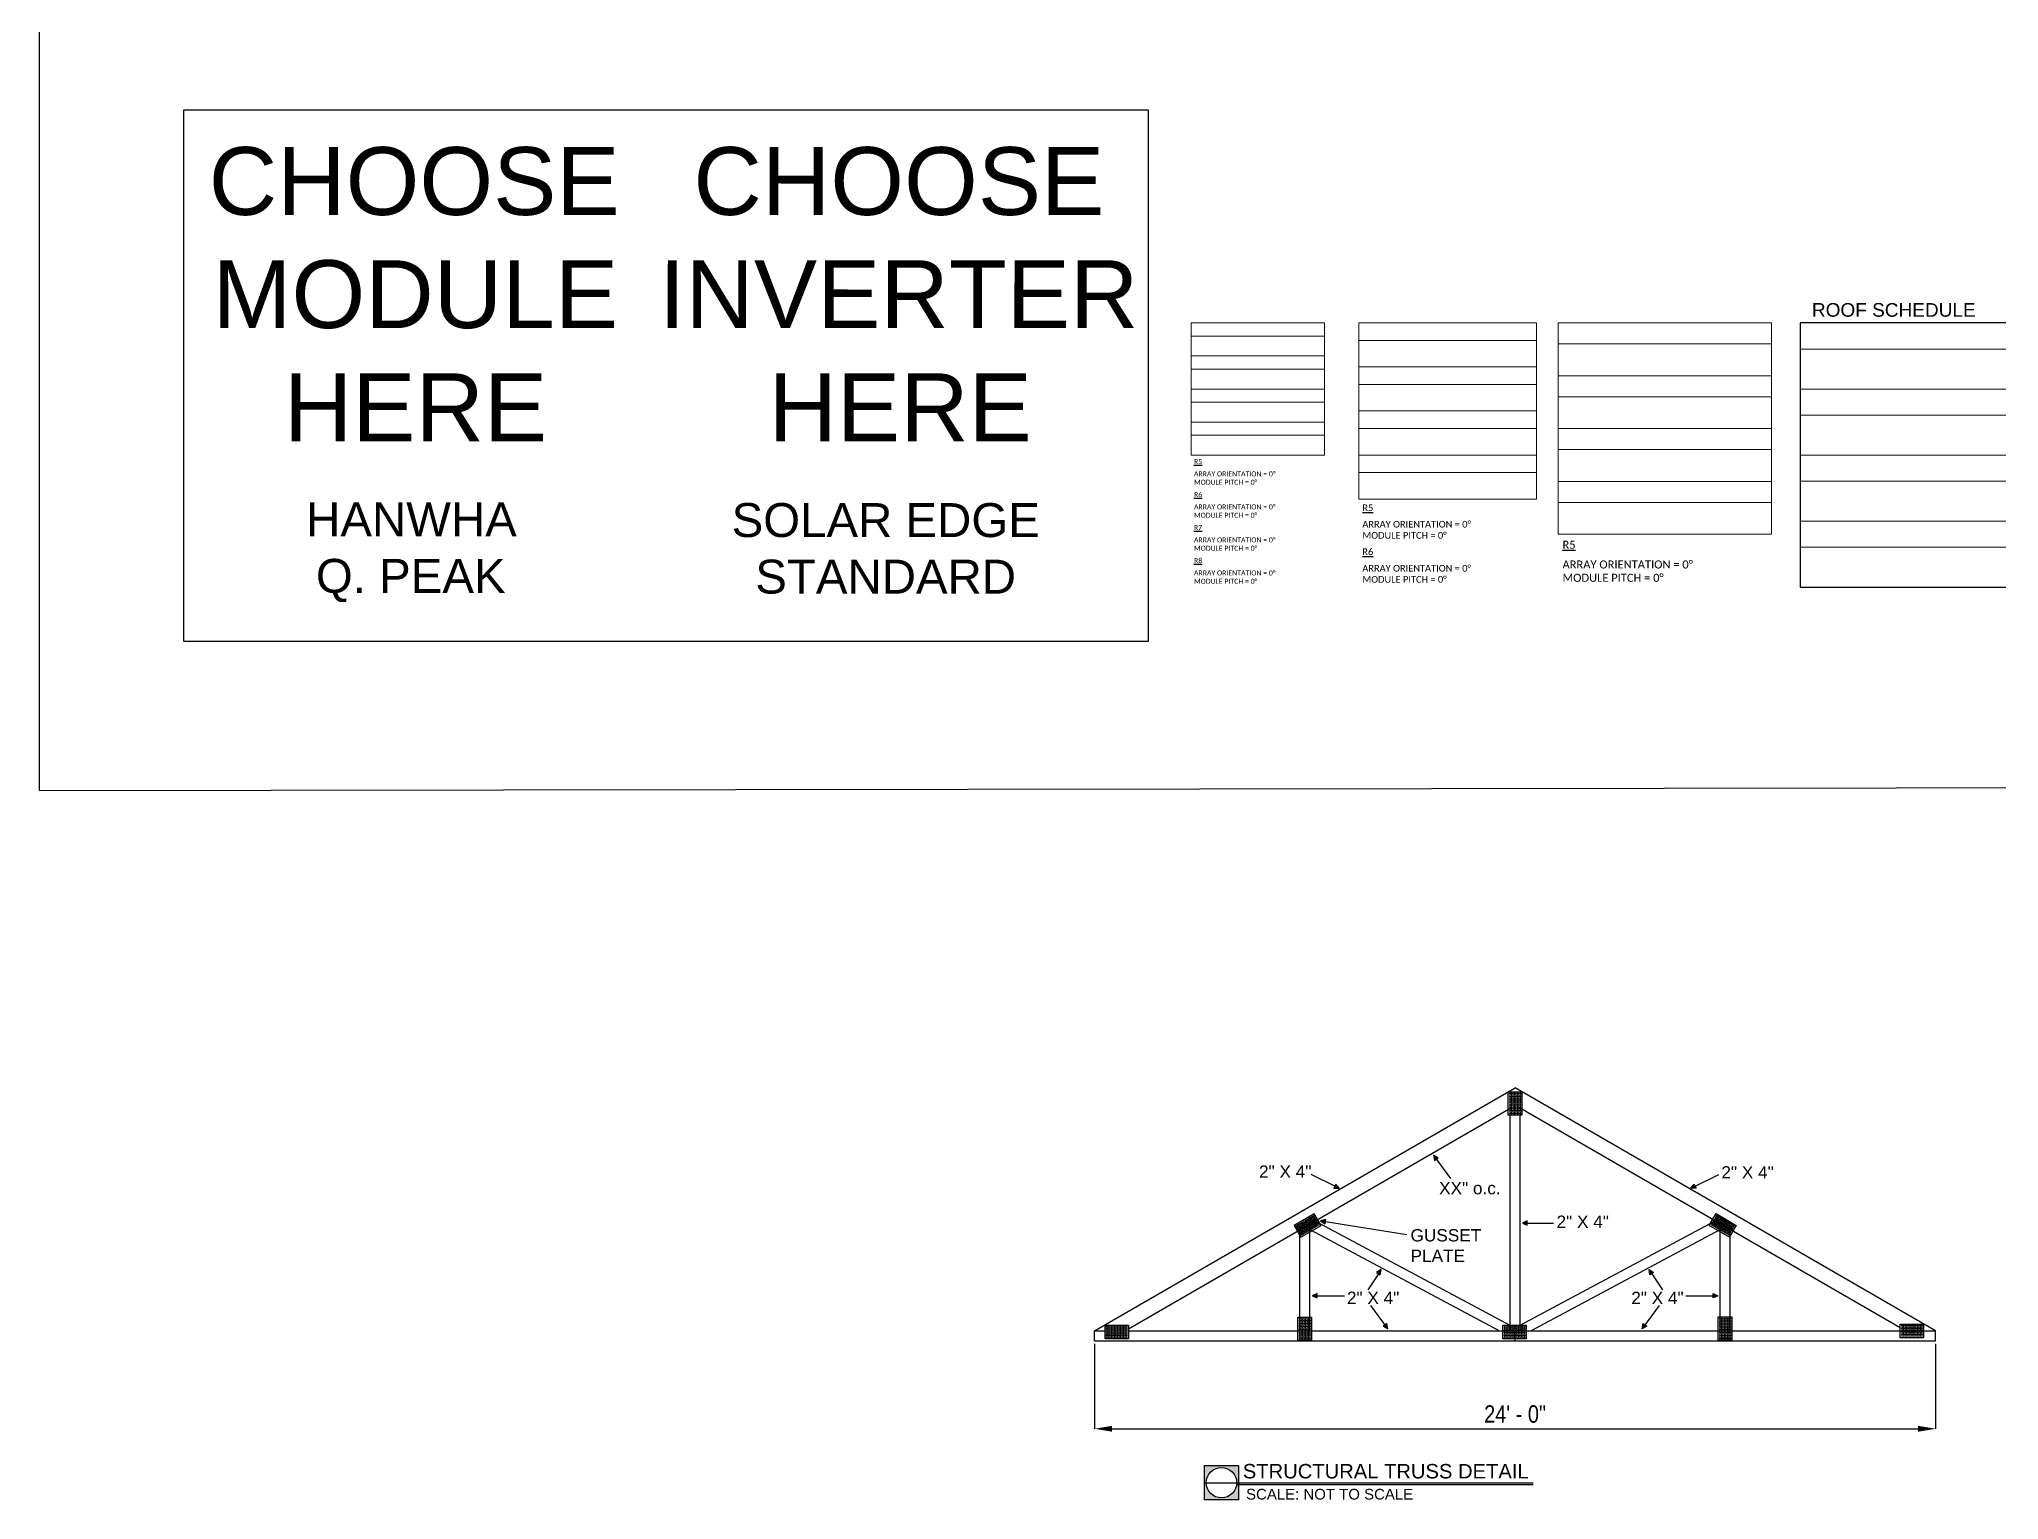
# Model space of a CAD drawing. Header units: feet. Extents: x -13431 to 13250, y 10829 to 29871.
# Drawn here: x 3900 to 4575, y 16533 to 17037 of the extents above; entities that cross this region are included whole.
import ezdxf

# ---------------------------------------------------------------- set-up
doc = ezdxf.new("R2010")
doc.units = ezdxf.units.FT
doc.header["$MEASUREMENT"] = 0
doc.layers.add('LOCKED (NO PRINT)', color=7, linetype='Continuous', plot=False)
doc.styles.add('1QUATER', font='technic_.ttf', dxfattribs={"height": 6})
doc.styles.get("Standard").update_dxf_attribs({"font": 'calibri.ttf'})
doc.styles.add('TITLE BBLOCK TEXT', font='ARIALUNI.TTF')
doc.dimstyles.new('1QUATER', dxfattribs={"dimscale": 0, "dimtxt": 6, "dimasz": 6, "dimexe": 0, "dimexo": 1, "dimgap": 2, "dimtad": 1, "dimdec": 4, "dimzin": 3, "dimdsep": 46, "dimlunit": 4, "dimtxsty": '1QUATER', "dimcen": 6, "dimclrd": 1, "dimclre": 1, "dimclrt": 7, "dimadec": 0, "dimazin": 0, "dimtfac": 1, "dimtdec": 4, "dimtofl": 0, "dimtmove": 2, "dimatfit": 3, "dimfxl": 1, "dimfrac": 2, "dimtolj": 1, "dimtzin": 0, "dimarcsym": 1})

# ---------------------------------------------------------------- blocks, each defined once
blk = doc.blocks.new('*T75')
at = {"layer": 'Defpoints', "color": 8, "linetype": 'ByBlock', "lineweight": 0, "transparency": 16777216}
for p, q in [((0, 0), (91.84, 0)), ((0, 0), (0, -91.06)), ((91.84, 0), (91.84, -91.06)), ((0, -9.03), (91.84, -9.03)), ((0, -22.77), (91.84, -22.77)), ((0, -31.79), (91.84, -31.79)), ((0, -45.53), (91.84, -45.53)), ((0, -54.56), (91.84, -54.56)), ((0, -68.3), (91.84, -68.3)), ((0, -77.32), (91.84, -77.32)), ((0, -91.06), (91.84, -91.06))]:
    blk.add_line(p, q, dxfattribs=at)
at = {"color": 0, "transparency": 16777216, "char_height": 3.4465, "width": 88.1139, "attachment_point": 4}
for s, insert in [('{\\fCalibri|b0|i0|c0;\\L', (1.86, -4.51)), ('{\\fCalibri|b0|i0|c0;', (1.86, -15.9)), ('{\\fCalibri|b0|i0|c0;\\L', (1.86, -27.28)), ('{\\fCalibri|b0|i0|c0;', (1.86, -38.66)), ('{\\fCalibri|b0|i0|c0;\\L', (1.86, -50.04)), ('{\\fCalibri|b0|i0|c0;', (1.86, -61.43)), ('{\\fCalibri|b0|i0|c0;\\L', (1.86, -72.81)), ('{\\fCalibri|b0|i0|c0;', (1.86, -84.19))]:
    blk.add_mtext(s, dxfattribs=dict(at, insert=insert))
blk = doc.blocks.new('*T101')
at = {"layer": 'Defpoints', "color": 8, "linetype": 'ByBlock', "lineweight": 0, "transparency": 16777216}
for p, q in [((0, 0), (73.47, 0)), ((0, 0), (0, -72.85)), ((73.47, 0), (73.47, -72.85)), ((0, -7.22), (73.47, -7.22)), ((0, -18.21), (73.47, -18.21)), ((0, -25.43), (73.47, -25.43)), ((0, -36.42), (73.47, -36.42)), ((0, -43.64), (73.47, -43.64)), ((0, -54.64), (73.47, -54.64)), ((0, -61.86), (73.47, -61.86)), ((0, -72.85), (73.47, -72.85))]:
    blk.add_line(p, q, dxfattribs=at)
at = {"color": 0, "transparency": 16777216, "char_height": 2.7572, "width": 70.4912, "attachment_point": 4}
for s, insert in [('{\\fCalibri|b0|i0|c0;\\L', (1.49, -3.61)), ('{\\fCalibri|b0|i0|c0;', (1.49, -12.72)), ('{\\fCalibri|b0|i0|c0;\\L', (1.49, -21.82)), ('{\\fCalibri|b0|i0|c0;', (1.49, -30.93)), ('{\\fCalibri|b0|i0|c0;\\L', (1.49, -40.03)), ('{\\fCalibri|b0|i0|c0;', (1.49, -49.14)), ('{\\fCalibri|b0|i0|c0;\\L', (1.49, -58.25)), ('{\\fCalibri|b0|i0|c0;', (1.49, -67.35))]:
    blk.add_mtext(s, dxfattribs=dict(at, insert=insert))
blk = doc.blocks.new('*T102')
at = {"layer": 'Defpoints', "color": 8, "linetype": 'ByBlock', "lineweight": 0, "transparency": 16777216}
for p, q in [((0, 0), (61.22, 0)), ((0, 0), (0, -60.71)), ((61.22, 0), (61.22, -60.71)), ((0, -6.02), (61.22, -6.02)), ((0, -15.18), (61.22, -15.18)), ((0, -21.19), (61.22, -21.19)), ((0, -30.35), (61.22, -30.35)), ((0, -36.37), (61.22, -36.37)), ((0, -45.53), (61.22, -45.53)), ((0, -51.55), (61.22, -51.55)), ((0, -60.71), (61.22, -60.71))]:
    blk.add_line(p, q, dxfattribs=at)
at = {"color": 0, "transparency": 16777216, "char_height": 2.2977, "width": 58.7426, "attachment_point": 4}
for s, insert in [('{\\fCalibri|b0|i0|c0;\\L', (1.24, -3.01)), ('{\\fCalibri|b0|i0|c0;', (1.24, -10.6)), ('{\\fCalibri|b0|i0|c0;\\L', (1.24, -18.19)), ('{\\fCalibri|b0|i0|c0;', (1.24, -25.77)), ('{\\fCalibri|b0|i0|c0;\\L', (1.24, -33.36)), ('{\\fCalibri|b0|i0|c0;', (1.24, -40.95)), ('{\\fCalibri|b0|i0|c0;\\L', (1.24, -48.54)), ('{\\fCalibri|b0|i0|c0;', (1.24, -56.13))]:
    blk.add_mtext(s, dxfattribs=dict(at, insert=insert))
blk = doc.blocks.new('*T103')
at = {"layer": 'Defpoints', "color": 8, "linetype": 'ByBlock', "lineweight": 0, "transparency": 16777216}
for p, q in [((0, 0), (45.92, 0)), ((0, 0), (0, -45.53)), ((45.92, 0), (45.92, -45.53)), ((0, -4.51), (45.92, -4.51)), ((0, -11.38), (45.92, -11.38)), ((0, -15.9), (45.92, -15.9)), ((0, -22.77), (45.92, -22.77)), ((0, -27.28), (45.92, -27.28)), ((0, -34.15), (45.92, -34.15)), ((0, -38.66), (45.92, -38.66)), ((0, -45.53), (45.92, -45.53))]:
    blk.add_line(p, q, dxfattribs=at)
at = {"color": 0, "transparency": 16777216, "char_height": 1.7232, "width": 44.057, "attachment_point": 4}
for s, insert in [('{\\fCalibri|b0|i0|c0;\\L', (0.93, -2.26)), ('{\\fCalibri|b0|i0|c0;', (0.93, -7.95)), ('{\\fCalibri|b0|i0|c0;\\L', (0.93, -13.64)), ('{\\fCalibri|b0|i0|c0;', (0.93, -19.33)), ('{\\fCalibri|b0|i0|c0;\\L', (0.93, -25.02)), ('{\\fCalibri|b0|i0|c0;', (0.93, -30.71)), ('{\\fCalibri|b0|i0|c0;\\L', (0.93, -36.4)), ('{\\fCalibri|b0|i0|c0;', (0.93, -42.1))]:
    blk.add_mtext(s, dxfattribs=dict(at, insert=insert))
blk = doc.blocks.new('*D150')
at = {"color": 1, "lineweight": -2, "transparency": 16777216}
for p, q in [((4263.33, 16586.87), (4263.33, 16557.61)), ((4553.13, 16586.87), (4553.13, 16557.61)), ((4269.33, 16557.61), (4547.13, 16557.61))]:
    blk.add_line(p, q, dxfattribs=at)
at = {"color": 1, "transparency": 16777216}
for points in [[(4269.33, 16558.61), (4269.33, 16556.61), (4263.33, 16557.61)], [(4547.13, 16558.61), (4547.13, 16556.61), (4553.13, 16557.61)]]:
    blk.add_solid(points, dxfattribs=at)
at = {"layer": 'Defpoints', "color": 0, "transparency": 16777216}
for p in [(4263.33, 16587.87), (4553.13, 16587.87), (4553.13, 16557.61)]:
    blk.add_point(p, dxfattribs=at)
at = {"color": 7, "transparency": 16777216, "insert": (4408.23, 16562.66), "char_height": 6, "attachment_point": 5, "style": '1QUATER'}
blk.add_mtext('\\A1;24\' - 0"', dxfattribs=at)
blk = doc.blocks.new('*U188')
at = {"layer": 'LOCKED (NO PRINT)', "color": 1}
blk.add_lwpolyline([(0, 183.24), (332.35, 183.24), (332.35, 0), (0, 0)], close=True, dxfattribs=at)
at = {"color": 2, "attachment_point": 1, "rotation": 359.98856, "style": 'TITLE BBLOCK TEXT'}
for s, insert, char_height in [('\\pi0.94656;CHOOSE\\P\\pi2.2707;MODULE\\P\\pi26.84;HERE', (7.66, 170.4), 23.3887), ('\\pi34.394;HANWHA\\P\\pi37.765;Q. PEAK', (7.78, 47.94), 11.6944)]:
    blk.add_mtext_dynamic_manual_height_columns(s, width=140.1035, gutter_width=1, heights=[0], dxfattribs=dict(at, insert=insert, char_height=char_height))
blk = doc.blocks.new('*U189')
at = {"layer": 'LOCKED (NO PRINT)', "color": 1}
blk.add_lwpolyline([(0, 183.24), (332.35, 183.24), (332.35, 0), (0, 0)], close=True, dxfattribs=at)
at = {"color": 2, "attachment_point": 1, "rotation": 359.98856, "style": 'TITLE BBLOCK TEXT'}
for s, width, insert, char_height in [('\\pi13.431;CHOOSE\\P\\pi1.6166;INVERTER\\P\\pi39.324;HERE', 165.0717, (162.19, 170.4), 23.3887), ('\\pi17.742;SOLAR EDGE\\P\\pi25.899;STANDARD', 140.1035, (171.06, 47.69), 11.6944)]:
    blk.add_mtext_dynamic_manual_height_columns(s, width=width, gutter_width=1, heights=[0], dxfattribs=dict(at, insert=insert, char_height=char_height))

msp = doc.modelspace()

# ---------------------------------------------------------------- hatches: boundary and pattern name
h = msp.add_hatch(color=240)
h.dxf.hatch_style = 1
h.paths.add_polyline_path([(4381.69167, 16651.04682), (4380.0667, 16651.95176), (4380.45685, 16650.13318), (4381.07426, 16650.59)])
h = msp.add_hatch(color=240)
h.dxf.hatch_style = 1
h.paths.add_polyline_path([(4345.79552, 16640.58151), (4347.65498, 16640.53849), (4346.462, 16641.96546), (4346.12876, 16641.27349)])
h = msp.add_hatch(color=240)
h.dxf.hatch_style = 1
h.paths.add_polyline_path([(4470.65475, 16640.58151), (4468.79529, 16640.53849), (4469.98827, 16641.96546), (4470.32151, 16641.27349)])
h = msp.add_hatch(color=240)
h.dxf.hatch_style = 1
h.paths.add_polyline_path([(4343.02049, 16629.7752), (4341.22741, 16629.28091), (4342.78079, 16628.25795), (4342.90064, 16629.01658)])
h = msp.add_hatch(color=240)
h.dxf.hatch_style = 1
h.paths.add_polyline_path([(4412.43039, 16628.52156), (4412.43039, 16629.28959), (4410.73641, 16628.52156), (4412.43039, 16627.75352)])
h = msp.add_hatch(color=240)
h.dxf.hatch_style = 1
h.paths.add_polyline_path([(4361.74972, 16610.6265), (4362.03904, 16612.46382), (4360.46642, 16611.47069), (4361.10807, 16611.0486)])
h = msp.add_hatch(color=240)
h.dxf.hatch_style = 1
h.paths.add_polyline_path([(4454.70055, 16610.6265), (4454.41123, 16612.46382), (4455.98385, 16611.47069), (4455.3422, 16611.0486)])
h = msp.add_hatch(color=240)
h.dxf.hatch_style = 1
h.paths.add_polyline_path([(4339.99183, 16604.22874), (4338.29786, 16603.4607), (4339.99183, 16602.69267), (4339.99183, 16603.4607)])
h = msp.add_hatch(color=240)
h.dxf.hatch_style = 1
h.paths.add_polyline_path([(4476.45844, 16602.69267), (4478.15241, 16603.4607), (4476.45844, 16604.22874), (4476.45844, 16603.4607)])
h = msp.add_hatch(color=240)
h.dxf.hatch_style = 1
h.paths.add_polyline_path([(4362.79472, 16592.9559), (4364.41968, 16592.05096), (4364.02954, 16593.86954), (4363.41213, 16593.41272)])
h = msp.add_hatch(color=240)
h.dxf.hatch_style = 1
h.paths.add_polyline_path([(4453.65555, 16592.9559), (4452.03059, 16592.05096), (4452.42073, 16593.86954), (4453.03814, 16593.41272)])
h = msp.add_hatch(color=6)
h.dxf.hatch_style = 1
h.paths.add_polyline_path([(4312.94412, 16544.91311), (4301.15518, 16544.91311), (4301.15518, 16533.12416), (4312.94412, 16533.12416)])
h.paths.add_polyline_path([(4312.28394, 16539.01864, -1), (4301.81536, 16539.01864, -1)], flags=16)

# ---------------------------------------------------------------- linework, layer by layer
at = {"color": 8, "lineweight": 0}
msp.add_line((4506.44458, 16938.77613), (4506.44458, 16847.71589), dxfattribs=at)
for p, q in [((4263.32513, 16591.32019), (4408.22513, 16675.09124)), ((4553.12513, 16591.32019), (4408.22513, 16675.09124)), ((4408.22513, 16675.09124), (4408.22513, 16675.09124)), ((4274.96366, 16592.07118), (4406.72945, 16668.24894)), ((4540.98567, 16592.36079), (4409.72251, 16668.24797)), ((4406.50013, 16591.32019), (4406.50013, 16665.72293)), ((4409.95013, 16591.32019), (4409.95013, 16665.72293)), ((4334.06158, 16591.32019), (4334.06158, 16626.23746)), ((4337.51158, 16591.32019), (4337.51158, 16628.24416)), ((4337.51158, 16626.27562), (4402.84362, 16591.32019)), ((4339.26907, 16629.24807), (4406.43244, 16593.3128)), ((4410.01783, 16593.3128), (4477.1812, 16629.24807)), ((4413.60665, 16591.32019), (4478.93869, 16626.27562)), ((4478.93869, 16591.32019), (4478.93869, 16628.23201)), ((4482.38869, 16591.32019), (4482.38869, 16626.23746)), ((4263.32513, 16591.32019), (4266.92641, 16591.32019)), ((4263.32513, 16587.87019), (4553.12513, 16587.87019)), ((4274.96366, 16591.32019), (4553.12513, 16591.32019)), ((4408.22513, 16587.87019), (4408.22513, 16591.32019)), ((4312.25027, 16538.4259), (4414.43101, 16538.4259))]:
    msp.add_line(p, q)
at = {"color": 240}
for p, q in [((4380.6224, 16651.2007), (4386.01566, 16643.91146)), ((4346.12876, 16641.27349), (4337.95921, 16645.20778)), ((4470.32151, 16641.27349), (4478.49106, 16645.20778)), ((4342.90064, 16629.01658), (4370.9535, 16624.63238)), ((4412.43039, 16628.52156), (4421.49793, 16628.52156)), ((4361.10807, 16611.0486), (4357.44142, 16605.4747)), ((4455.3422, 16611.0486), (4459.00885, 16605.4747)), ((4339.99183, 16603.4607), (4349.42214, 16603.4607)), ((4363.86398, 16592.80202), (4358.47072, 16600.09126)), ((4452.58629, 16592.80202), (4457.97955, 16600.09126)), ((4467.02813, 16603.4607), (4476.45844, 16603.4607))]:
    msp.add_line(p, q, dxfattribs=at)
at = {"color": 6}
msp.add_line((4301.15518, 16539.01864), (4414.43101, 16539.01864), dxfattribs=at)
for points in [[(4405.86608, 16665.72293), (4405.86608, 16673.76018), (4410.586, 16673.76018), (4410.586, 16665.72293)], [(4334.43613, 16623.61391), (4341.39424, 16627.6366), (4339.03189, 16631.7228), (4332.07378, 16627.7001)], [(4482.09886, 16623.64795), (4475.14075, 16627.67064), (4477.5031, 16631.75683), (4484.46121, 16627.73414)], [(4274.96366, 16588.56944), (4266.92641, 16588.56944), (4266.92641, 16593.28936), (4274.96366, 16593.28936)], [(4333.35272, 16588.0452), (4333.35272, 16596.08245), (4338.07264, 16596.08245), (4338.07264, 16588.0452)], [(4412.05444, 16588.59287), (4404.01719, 16588.59287), (4404.01719, 16593.3128), (4412.05444, 16593.3128)], [(4478.2064, 16588.13927), (4478.2064, 16596.17653), (4482.92632, 16596.17653), (4482.92632, 16588.13927)], [(4549.02292, 16588.98822), (4540.98567, 16588.98822), (4540.98567, 16593.70814), (4549.02292, 16593.70814)]]:
    msp.add_lwpolyline(points, close=True)
at = {"color": 240}
for points in [[(4381.07426, 16650.59), (4381.69167, 16651.04682), (4380.0667, 16651.95176), (4380.45685, 16650.13318)], [(4346.12876, 16641.27349), (4345.79552, 16640.58151), (4347.65498, 16640.53849), (4346.462, 16641.96546)], [(4470.32151, 16641.27349), (4470.65475, 16640.58151), (4468.79529, 16640.53849), (4469.98827, 16641.96546)], [(4342.90064, 16629.01658), (4343.02049, 16629.7752), (4341.22741, 16629.28091), (4342.78079, 16628.25795)], [(4412.43039, 16628.52156), (4412.43039, 16629.28959), (4410.73641, 16628.52156), (4412.43039, 16627.75352)], [(4361.10807, 16611.0486), (4361.74972, 16610.6265), (4362.03904, 16612.46382), (4360.46642, 16611.47069)], [(4455.3422, 16611.0486), (4454.70055, 16610.6265), (4454.41123, 16612.46382), (4455.98385, 16611.47069)], [(4339.99183, 16603.4607), (4339.99183, 16604.22874), (4338.29786, 16603.4607), (4339.99183, 16602.69267)], [(4476.45844, 16603.4607), (4476.45844, 16604.22874), (4478.15241, 16603.4607), (4476.45844, 16602.69267)], [(4363.41213, 16593.41272), (4362.79472, 16592.9559), (4364.41968, 16592.05096), (4364.02954, 16593.86954)], [(4453.03814, 16593.41272), (4453.65555, 16592.9559), (4452.03059, 16592.05096), (4452.42073, 16593.86954)]]:
    msp.add_lwpolyline(points, close=True, dxfattribs=at)
at = {"flags": 128}
for points in [[(4263.32513, 16587.87019), (4263.32513, 16591.32019)], [(4553.12513, 16587.87019), (4553.12513, 16591.32019)]]:
    msp.add_lwpolyline(points, dxfattribs=at)
at = {"color": 6}
msp.add_lwpolyline([(4301.15518, 16544.91311), (4312.94412, 16544.91311), (4312.94412, 16533.12416), (4301.15518, 16533.12416)], close=True, dxfattribs=at)
for centre in [(4406.49983, 16673.15769), (4407.00852, 16673.15769), (4407.51721, 16673.15769), (4408.0259, 16673.15769), (4408.53459, 16673.15769), (4409.04328, 16673.15769), (4409.55197, 16673.15769), (4410.06066, 16673.15769), (4406.49983, 16672.62997), (4406.49983, 16672.10226), (4406.49983, 16671.57454), (4406.49983, 16671.04682), (4406.49983, 16670.5191), (4406.49983, 16669.99138), (4406.49983, 16669.46367), (4406.49983, 16668.93595), (4406.49983, 16668.40823), (4406.49983, 16667.88051), (4406.49983, 16667.35279), (4406.49983, 16666.82508), (4406.49983, 16666.29736), (4407.00852, 16672.62997), (4407.00852, 16672.10226), (4407.00852, 16671.57454), (4407.00852, 16671.04682), (4407.00852, 16670.5191), (4407.00852, 16669.99138), (4407.00852, 16669.46367), (4407.00852, 16668.93595), (4407.00852, 16668.40823), (4407.00852, 16667.88051), (4407.00852, 16667.35279), (4407.00852, 16666.82508), (4407.00852, 16666.29736), (4407.51721, 16672.62997), (4407.51721, 16672.10226), (4407.51721, 16671.57454), (4407.51721, 16671.04682), (4407.51721, 16670.5191), (4407.51721, 16669.99138), (4407.51721, 16669.46367), (4407.51721, 16668.93595), (4407.51721, 16668.40823), (4407.51721, 16667.88051), (4407.51721, 16667.35279), (4407.51721, 16666.82508), (4407.51721, 16666.29736), (4408.0259, 16672.62997), (4408.0259, 16672.10226), (4408.0259, 16671.57454), (4408.0259, 16671.04682), (4408.0259, 16670.5191), (4408.0259, 16669.99138), (4408.0259, 16669.46367), (4408.0259, 16668.93595), (4408.0259, 16668.40823), (4408.0259, 16667.88051), (4408.0259, 16667.35279), (4408.0259, 16666.82508), (4408.0259, 16666.29736), (4408.53459, 16672.62997), (4408.53459, 16672.10226), (4408.53459, 16671.57454), (4408.53459, 16671.04682), (4408.53459, 16670.5191), (4408.53459, 16669.99138), (4408.53459, 16669.46367), (4408.53459, 16668.93595), (4408.53459, 16668.40823), (4408.53459, 16667.88051), (4408.53459, 16667.35279), (4408.53459, 16666.82508), (4408.53459, 16666.29736), (4409.04328, 16672.62997), (4409.04328, 16672.10226), (4409.04328, 16671.57454), (4409.04328, 16671.04682), (4409.04328, 16670.5191), (4409.04328, 16669.99138), (4409.04328, 16669.46367), (4409.04328, 16668.93595), (4409.04328, 16668.40823), (4409.04328, 16667.88051), (4409.04328, 16667.35279), (4409.04328, 16666.82508), (4409.04328, 16666.29736), (4409.55197, 16672.62997), (4409.55197, 16672.10226), (4409.55197, 16671.57454), (4409.55197, 16671.04682), (4409.55197, 16670.5191), (4409.55197, 16669.99138), (4409.55197, 16669.46367), (4409.55197, 16668.93595), (4409.55197, 16668.40823), (4409.55197, 16667.88051), (4409.55197, 16667.35279), (4409.55197, 16666.82508), (4409.55197, 16666.29736), (4410.06066, 16672.62997), (4410.06066, 16672.10226), (4410.06066, 16671.57454), (4410.06066, 16671.04682), (4410.06066, 16670.5191), (4410.06066, 16669.99138), (4410.06066, 16669.46367), (4410.06066, 16668.93595), (4410.06066, 16668.40823), (4410.06066, 16667.88051), (4410.06066, 16667.35279), (4410.06066, 16666.82508), (4410.06066, 16666.29736), (4332.83402, 16627.5328), (4333.08862, 16627.09241), (4333.29088, 16627.79693), (4333.34322, 16626.65202), (4333.54548, 16627.35654), (4333.59782, 16626.21163), (4333.74774, 16628.06105), (4333.80008, 16626.91615), (4333.85243, 16625.77125), (4334.00234, 16627.62067), (4334.05469, 16626.47576), (4334.20461, 16628.32518), (4334.25695, 16627.18028), (4334.30929, 16626.03537), (4334.45921, 16627.88479), (4334.51155, 16626.73989), (4334.66147, 16628.58931), (4334.71381, 16627.4444), (4334.76615, 16626.2995), (4334.91607, 16628.14892), (4334.96841, 16627.00401), (4335.02075, 16625.85911), (4335.11833, 16628.85343), (4335.17067, 16627.70853), (4335.22301, 16626.56362), (4335.37293, 16628.41304), (4335.42527, 16627.26814), (4335.47762, 16626.12323), (4335.57519, 16629.11756), (4335.62754, 16627.97265), (4335.67988, 16626.82775), (4335.8298, 16628.67717), (4335.88214, 16627.53226), (4335.93448, 16626.38736), (4336.03206, 16629.38169), (4336.0844, 16628.23678), (4336.13674, 16627.09188), (4336.18908, 16625.94697), (4336.28666, 16628.9413), (4336.339, 16627.79639), (4336.39134, 16626.65149), (4336.48892, 16629.64581), (4336.54126, 16628.50091), (4336.5936, 16627.356), (4336.64594, 16626.2111), (4336.74352, 16629.20542), (4336.79586, 16628.06052), (4336.8482, 16626.91561), (4336.90055, 16625.77071), (4336.94578, 16629.90994), (4336.99812, 16628.76503), (4337.05047, 16627.62013), (4337.10281, 16626.47522), (4337.20038, 16629.46955), (4337.25273, 16628.32464), (4337.30507, 16627.17974), (4337.35741, 16626.03483), (4337.40264, 16630.17406), (4337.45499, 16629.02916), (4337.50733, 16627.88425), (4337.55967, 16626.73935), (4337.65725, 16629.73367), (4337.70959, 16628.58877), (4337.76193, 16627.44386), (4337.81427, 16626.29896), (4337.85951, 16630.43819), (4337.91185, 16629.29328), (4337.96419, 16628.14838), (4338.01653, 16627.00348), (4338.11411, 16629.9978), (4338.16645, 16628.8529), (4338.21879, 16627.70799), (4338.27114, 16626.56309), (4338.31637, 16630.70232), (4338.36871, 16629.55741), (4338.42105, 16628.41251), (4338.4734, 16627.2676), (4338.57097, 16630.26193), (4338.62331, 16629.11702), (4338.67566, 16627.97212), (4338.728, 16626.82721), (4338.77323, 16630.96644), (4338.82557, 16629.82154), (4338.87792, 16628.67663), (4338.93026, 16627.53173), (4339.02784, 16630.52605), (4339.08018, 16629.38115), (4339.13252, 16628.23624), (4339.18486, 16627.09134), (4339.28244, 16630.08566), (4339.33478, 16628.94076), (4339.38712, 16627.79585), (4339.53704, 16629.64527), (4339.58938, 16628.50037), (4339.64172, 16627.35546), (4339.79164, 16629.20488), (4339.84398, 16628.05998), (4340.04624, 16628.7645), (4340.09859, 16627.61959), (4340.30085, 16628.32411), (4340.55545, 16627.88372), (4475.97954, 16627.91775), (4476.23415, 16628.35814), (4476.43641, 16627.65363), (4476.48875, 16628.79853), (4476.69101, 16628.09402), (4476.74335, 16629.23892), (4476.89327, 16627.3895), (4476.94561, 16628.53441), (4476.99795, 16629.67931), (4477.14787, 16627.82989), (4477.20021, 16628.9748), (4477.25255, 16630.1197), (4477.35013, 16627.12538), (4477.40247, 16628.27028), (4477.45482, 16629.41519), (4477.50716, 16630.56009), (4477.60473, 16627.56577), (4477.65708, 16628.71067), (4477.70942, 16629.85557), (4477.76176, 16631.00048), (4477.80699, 16626.86125), (4477.85934, 16628.00615), (4477.91168, 16629.15106), (4477.96402, 16630.29596), (4478.0616, 16627.30164), (4478.11394, 16628.44654), (4478.16628, 16629.59145), (4478.21862, 16630.73635), (4478.26386, 16626.59712), (4478.3162, 16627.74203), (4478.36854, 16628.88693), (4478.42088, 16630.03184), (4478.51846, 16627.03751), (4478.5708, 16628.18242), (4478.62314, 16629.32732), (4478.67548, 16630.47223), (4478.72072, 16626.333), (4478.77306, 16627.4779), (4478.8254, 16628.62281), (4478.87775, 16629.76771), (4478.97532, 16626.77339), (4479.02766, 16627.91829), (4479.08001, 16629.0632), (4479.13235, 16630.2081), (4479.17758, 16626.06887), (4479.22992, 16627.21378), (4479.28227, 16628.35868), (4479.33461, 16629.50359), (4479.43219, 16626.50926), (4479.48453, 16627.65417), (4479.53687, 16628.79907), (4479.58921, 16629.94397), (4479.63445, 16625.80475), (4479.68679, 16626.94965), (4479.73913, 16628.09455), (4479.79147, 16629.23946), (4479.88905, 16626.24513), (4479.94139, 16627.39004), (4479.99373, 16628.53494), (4480.04607, 16629.67985), (4480.14365, 16626.68552), (4480.19599, 16627.83043), (4480.24833, 16628.97533), (4480.34591, 16625.98101), (4480.39825, 16627.12591), (4480.45059, 16628.27082), (4480.50294, 16629.41572), (4480.60051, 16626.4214), (4480.65285, 16627.5663), (4480.7052, 16628.71121), (4480.85512, 16626.86179), (4480.90746, 16628.00669), (4480.9598, 16629.1516), (4481.05738, 16626.15727), (4481.10972, 16627.30218), (4481.16206, 16628.44708), (4481.31198, 16626.59766), (4481.36432, 16627.74257), (4481.41666, 16628.88747), (4481.51424, 16625.89315), (4481.56658, 16627.03805), (4481.61892, 16628.18295), (4481.76884, 16626.33353), (4481.82118, 16627.47844), (4481.87352, 16628.62334), (4482.02344, 16626.77392), (4482.07578, 16627.91883), (4482.2257, 16626.06941), (4482.27805, 16627.21431), (4482.33039, 16628.35922), (4482.48031, 16626.5098), (4482.53265, 16627.6547), (4482.68257, 16625.80528), (4482.73491, 16626.95019), (4482.78725, 16628.09509), (4482.93717, 16626.24567), (4482.98951, 16627.39058), (4483.19177, 16626.68606), (4483.24411, 16627.83097), (4483.44637, 16627.12645), (4483.70098, 16627.56684), (4334.10703, 16625.33086), (4334.36163, 16624.89047), (4334.56389, 16625.59498), (4334.61623, 16624.45008), (4334.81849, 16625.15459), (4335.0731, 16624.7142), (4335.27536, 16625.41872), (4335.52996, 16624.97833), (4335.73222, 16625.68284), (4335.98682, 16625.24246), (4336.44368, 16625.50658), (4480.09131, 16625.54062), (4480.54817, 16625.27649), (4480.80277, 16625.71688), (4481.00503, 16625.01237), (4481.25964, 16625.45276), (4481.4619, 16624.74824), (4481.7165, 16625.18863), (4481.91876, 16624.48411), (4481.9711, 16625.62902), (4482.17336, 16624.9245), (4482.42796, 16625.36489), (4267.5289, 16592.76402), (4267.5289, 16592.25533), (4268.05662, 16592.76402), (4268.05662, 16592.25533), (4268.58434, 16592.76402), (4268.58434, 16592.25533), (4269.11206, 16592.76402), (4269.11206, 16592.25533), (4269.63977, 16592.76402), (4269.63977, 16592.25533), (4270.16749, 16592.76402), (4270.16749, 16592.25533), (4270.69521, 16592.76402), (4270.69521, 16592.25533), (4271.22293, 16592.76402), (4271.22293, 16592.25533), (4271.75065, 16592.76402), (4271.75065, 16592.25533), (4272.27836, 16592.76402), (4272.27836, 16592.25533), (4272.80608, 16592.76402), (4272.80608, 16592.25533), (4273.3338, 16592.76402), (4273.3338, 16592.25533), (4273.86152, 16592.76402), (4273.86152, 16592.25533), (4274.38924, 16592.76402), (4274.38924, 16592.25533), (4333.98648, 16595.47996), (4333.98648, 16594.95224), (4333.98648, 16594.42452), (4333.98648, 16593.89681), (4333.98648, 16593.36909), (4333.98648, 16592.84137), (4333.98648, 16592.31365), (4334.49516, 16595.47996), (4334.49516, 16594.95224), (4334.49516, 16594.42452), (4334.49516, 16593.89681), (4334.49516, 16593.36909), (4334.49516, 16592.84137), (4334.49516, 16592.31365), (4335.00385, 16595.47996), (4335.00385, 16594.95224), (4335.00385, 16594.42452), (4335.00385, 16593.89681), (4335.00385, 16593.36909), (4335.00385, 16592.84137), (4335.00385, 16592.31365), (4335.51254, 16595.47996), (4335.51254, 16594.95224), (4335.51254, 16594.42452), (4335.51254, 16593.89681), (4335.51254, 16593.36909), (4335.51254, 16592.84137), (4335.51254, 16592.31365), (4336.02123, 16595.47996), (4336.02123, 16594.95224), (4336.02123, 16594.42452), (4336.02123, 16593.89681), (4336.02123, 16593.36909), (4336.02123, 16592.84137), (4336.02123, 16592.31365), (4336.52992, 16595.47996), (4336.52992, 16594.95224), (4336.52992, 16594.42452), (4336.52992, 16593.89681), (4336.52992, 16593.36909), (4336.52992, 16592.84137), (4336.52992, 16592.31365), (4337.03861, 16595.47996), (4337.03861, 16594.95224), (4337.03861, 16594.42452), (4337.03861, 16593.89681), (4337.03861, 16593.36909), (4337.03861, 16592.84137), (4337.03861, 16592.31365), (4337.5473, 16595.47996), (4337.5473, 16594.95224), (4337.5473, 16594.42452), (4337.5473, 16593.89681), (4337.5473, 16593.36909), (4337.5473, 16592.84137), (4337.5473, 16592.31365), (4404.61968, 16592.78745), (4404.61968, 16592.27876), (4405.1474, 16592.78745), (4405.1474, 16592.27876), (4405.67511, 16592.78745), (4405.67511, 16592.27876), (4406.20283, 16592.78745), (4406.20283, 16592.27876), (4406.73055, 16592.78745), (4406.73055, 16592.27876), (4407.25827, 16592.78745), (4407.25827, 16592.27876), (4407.78599, 16592.78745), (4407.78599, 16592.27876), (4408.3137, 16592.78745), (4408.3137, 16592.27876), (4408.84142, 16592.78745), (4408.84142, 16592.27876), (4409.36914, 16592.78745), (4409.36914, 16592.27876), (4409.89686, 16592.78745), (4409.89686, 16592.27876), (4410.42457, 16592.78745), (4410.42457, 16592.27876), (4410.95229, 16592.78745), (4410.95229, 16592.27876), (4411.48001, 16592.78745), (4411.48001, 16592.27876), (4478.84015, 16595.57403), (4478.84015, 16595.04632), (4478.84015, 16594.5186), (4478.84015, 16593.99088), (4478.84015, 16593.46316), (4478.84015, 16592.93545), (4478.84015, 16592.40773), (4479.34884, 16595.57403), (4479.34884, 16595.04632), (4479.34884, 16594.5186), (4479.34884, 16593.99088), (4479.34884, 16593.46316), (4479.34884, 16592.93545), (4479.34884, 16592.40773), (4479.85753, 16595.57403), (4479.85753, 16595.04632), (4479.85753, 16594.5186), (4479.85753, 16593.99088), (4479.85753, 16593.46316), (4479.85753, 16592.93545), (4479.85753, 16592.40773), (4480.36622, 16595.57403), (4480.36622, 16595.04632), (4480.36622, 16594.5186), (4480.36622, 16593.99088), (4480.36622, 16593.46316), (4480.36622, 16592.93545), (4480.36622, 16592.40773), (4480.87491, 16595.57403), (4480.87491, 16595.04632), (4480.87491, 16594.5186), (4480.87491, 16593.99088), (4480.87491, 16593.46316), (4480.87491, 16592.93545), (4480.87491, 16592.40773), (4481.3836, 16595.57403), (4481.3836, 16595.04632), (4481.3836, 16594.5186), (4481.3836, 16593.99088), (4481.3836, 16593.46316), (4481.3836, 16592.93545), (4481.3836, 16592.40773), (4481.89229, 16595.57403), (4481.89229, 16595.04632), (4481.89229, 16594.5186), (4481.89229, 16593.99088), (4481.89229, 16593.46316), (4481.89229, 16592.93545), (4481.89229, 16592.40773), (4482.40098, 16595.57403), (4482.40098, 16595.04632), (4482.40098, 16594.5186), (4482.40098, 16593.99088), (4482.40098, 16593.46316), (4482.40098, 16592.93545), (4482.40098, 16592.40773), (4541.58816, 16593.1828), (4541.58816, 16592.67411), (4541.58816, 16592.16542), (4542.11587, 16593.1828), (4542.11587, 16592.67411), (4542.11587, 16592.16542), (4542.64359, 16593.1828), (4542.64359, 16592.67411), (4542.64359, 16592.16542), (4543.17131, 16593.1828), (4543.17131, 16592.67411), (4543.17131, 16592.16542), (4543.69903, 16593.1828), (4543.69903, 16592.67411), (4543.69903, 16592.16542), (4544.22675, 16593.1828), (4544.22675, 16592.67411), (4544.22675, 16592.16542), (4544.75446, 16593.1828), (4544.75446, 16592.67411), (4544.75446, 16592.16542), (4545.28218, 16593.1828), (4545.28218, 16592.67411), (4545.28218, 16592.16542), (4545.8099, 16593.1828), (4545.8099, 16592.67411), (4545.8099, 16592.16542), (4546.33762, 16593.1828), (4546.33762, 16592.67411), (4546.33762, 16592.16542), (4546.86534, 16593.1828), (4546.86534, 16592.67411), (4546.86534, 16592.16542), (4547.39305, 16593.1828), (4547.39305, 16592.67411), (4547.39305, 16592.16542), (4547.92077, 16593.1828), (4547.92077, 16592.67411), (4547.92077, 16592.16542), (4548.44849, 16593.1828), (4548.44849, 16592.67411), (4548.44849, 16592.16542), (4267.5289, 16591.74664), (4267.5289, 16591.23795), (4267.5289, 16590.72926), (4267.5289, 16590.22058), (4267.5289, 16589.71189), (4267.5289, 16589.2032), (4268.05662, 16591.74664), (4268.05662, 16591.23795), (4268.05662, 16590.72926), (4268.05662, 16590.22058), (4268.05662, 16589.71189), (4268.05662, 16589.2032), (4268.58434, 16591.74664), (4268.58434, 16591.23795), (4268.58434, 16590.72926), (4268.58434, 16590.22058), (4268.58434, 16589.71189), (4268.58434, 16589.2032), (4269.11206, 16591.74664), (4269.11206, 16591.23795), (4269.11206, 16590.72926), (4269.11206, 16590.22058), (4269.11206, 16589.71189), (4269.11206, 16589.2032), (4269.63977, 16591.74664), (4269.63977, 16591.23795), (4269.63977, 16590.72926), (4269.63977, 16590.22058), (4269.63977, 16589.71189), (4269.63977, 16589.2032), (4270.16749, 16591.74664), (4270.16749, 16591.23795), (4270.16749, 16590.72926), (4270.16749, 16590.22058), (4270.16749, 16589.71189), (4270.16749, 16589.2032), (4270.69521, 16591.74664), (4270.69521, 16591.23795), (4270.69521, 16590.72926), (4270.69521, 16590.22058), (4270.69521, 16589.71189), (4270.69521, 16589.2032), (4271.22293, 16591.74664), (4271.22293, 16591.23795), (4271.22293, 16590.72926), (4271.22293, 16590.22058), (4271.22293, 16589.71189), (4271.22293, 16589.2032), (4271.75065, 16591.74664), (4271.75065, 16591.23795), (4271.75065, 16590.72926), (4271.75065, 16590.22058), (4271.75065, 16589.71189), (4271.75065, 16589.2032), (4272.27836, 16591.74664), (4272.27836, 16591.23795), (4272.27836, 16590.72926), (4272.27836, 16590.22058), (4272.27836, 16589.71189), (4272.27836, 16589.2032), (4272.80608, 16591.74664), (4272.80608, 16591.23795), (4272.80608, 16590.72926), (4272.80608, 16590.22058), (4272.80608, 16589.71189), (4272.80608, 16589.2032), (4273.3338, 16591.74664), (4273.3338, 16591.23795), (4273.3338, 16590.72926), (4273.3338, 16590.22058), (4273.3338, 16589.71189), (4273.3338, 16589.2032), (4273.86152, 16591.74664), (4273.86152, 16591.23795), (4273.86152, 16590.72926), (4273.86152, 16590.22058), (4273.86152, 16589.71189), (4273.86152, 16589.2032), (4274.38924, 16591.74664), (4274.38924, 16591.23795), (4274.38924, 16590.72926), (4274.38924, 16590.22058), (4274.38924, 16589.71189), (4274.38924, 16589.2032), (4333.98648, 16591.78593), (4333.98648, 16591.25822), (4333.98648, 16590.7305), (4333.98648, 16590.20278), (4333.98648, 16589.67506), (4333.98648, 16589.14734), (4333.98648, 16588.61963), (4334.49516, 16591.78593), (4334.49516, 16591.25822), (4334.49516, 16590.7305), (4334.49516, 16590.20278), (4334.49516, 16589.67506), (4334.49516, 16589.14734), (4334.49516, 16588.61963), (4335.00385, 16591.78593), (4335.00385, 16591.25822), (4335.00385, 16590.7305), (4335.00385, 16590.20278), (4335.00385, 16589.67506), (4335.00385, 16589.14734), (4335.00385, 16588.61963), (4335.51254, 16591.78593), (4335.51254, 16591.25822), (4335.51254, 16590.7305), (4335.51254, 16590.20278), (4335.51254, 16589.67506), (4335.51254, 16589.14734), (4335.51254, 16588.61963), (4336.02123, 16591.78593), (4336.02123, 16591.25822), (4336.02123, 16590.7305), (4336.02123, 16590.20278), (4336.02123, 16589.67506), (4336.02123, 16589.14734), (4336.02123, 16588.61963), (4336.52992, 16591.78593), (4336.52992, 16591.25822), (4336.52992, 16590.7305), (4336.52992, 16590.20278), (4336.52992, 16589.67506), (4336.52992, 16589.14734), (4336.52992, 16588.61963), (4337.03861, 16591.78593), (4337.03861, 16591.25822), (4337.03861, 16590.7305), (4337.03861, 16590.20278), (4337.03861, 16589.67506), (4337.03861, 16589.14734), (4337.03861, 16588.61963), (4337.5473, 16591.78593), (4337.5473, 16591.25822), (4337.5473, 16590.7305), (4337.5473, 16590.20278), (4337.5473, 16589.67506), (4337.5473, 16589.14734), (4337.5473, 16588.61963), (4404.61968, 16591.77008), (4404.61968, 16591.26139), (4404.61968, 16590.7527), (4404.61968, 16590.24401), (4404.61968, 16589.73532), (4404.61968, 16589.22663), (4405.1474, 16591.77008), (4405.1474, 16591.26139), (4405.1474, 16590.7527), (4405.1474, 16590.24401), (4405.1474, 16589.73532), (4405.1474, 16589.22663), (4405.67511, 16591.77008), (4405.67511, 16591.26139), (4405.67511, 16590.7527), (4405.67511, 16590.24401), (4405.67511, 16589.73532), (4405.67511, 16589.22663), (4406.20283, 16591.77008), (4406.20283, 16591.26139), (4406.20283, 16590.7527), (4406.20283, 16590.24401), (4406.20283, 16589.73532), (4406.20283, 16589.22663), (4406.73055, 16591.77008), (4406.73055, 16591.26139), (4406.73055, 16590.7527), (4406.73055, 16590.24401), (4406.73055, 16589.73532), (4406.73055, 16589.22663), (4407.25827, 16591.77008), (4407.25827, 16591.26139), (4407.25827, 16590.7527), (4407.25827, 16590.24401), (4407.25827, 16589.73532), (4407.25827, 16589.22663), (4407.78599, 16591.77008), (4407.78599, 16591.26139), (4407.78599, 16590.7527), (4407.78599, 16590.24401), (4407.78599, 16589.73532), (4407.78599, 16589.22663), (4408.3137, 16591.77008), (4408.3137, 16591.26139), (4408.3137, 16590.7527), (4408.3137, 16590.24401), (4408.3137, 16589.73532), (4408.3137, 16589.22663), (4408.84142, 16591.77008), (4408.84142, 16591.26139), (4408.84142, 16590.7527), (4408.84142, 16590.24401), (4408.84142, 16589.73532), (4408.84142, 16589.22663), (4409.36914, 16591.77008), (4409.36914, 16591.26139), (4409.36914, 16590.7527), (4409.36914, 16590.24401), (4409.36914, 16589.73532), (4409.36914, 16589.22663), (4409.89686, 16591.77008), (4409.89686, 16591.26139), (4409.89686, 16590.7527), (4409.89686, 16590.24401), (4409.89686, 16589.73532), (4409.89686, 16589.22663), (4410.42457, 16591.77008), (4410.42457, 16591.26139), (4410.42457, 16590.7527), (4410.42457, 16590.24401), (4410.42457, 16589.73532), (4410.42457, 16589.22663), (4410.95229, 16591.77008), (4410.95229, 16591.26139), (4410.95229, 16590.7527), (4410.95229, 16590.24401), (4410.95229, 16589.73532), (4410.95229, 16589.22663), (4411.48001, 16591.77008), (4411.48001, 16591.26139), (4411.48001, 16590.7527), (4411.48001, 16590.24401), (4411.48001, 16589.73532), (4411.48001, 16589.22663), (4478.84015, 16591.88001), (4478.84015, 16591.35229), (4478.84015, 16590.82457), (4478.84015, 16590.29686), (4478.84015, 16589.76914), (4478.84015, 16589.24142), (4478.84015, 16588.7137), (4479.34884, 16591.88001), (4479.34884, 16591.35229), (4479.34884, 16590.82457), (4479.34884, 16590.29686), (4479.34884, 16589.76914), (4479.34884, 16589.24142), (4479.34884, 16588.7137), (4479.85753, 16591.88001), (4479.85753, 16591.35229), (4479.85753, 16590.82457), (4479.85753, 16590.29686), (4479.85753, 16589.76914), (4479.85753, 16589.24142), (4479.85753, 16588.7137), (4480.36622, 16591.88001), (4480.36622, 16591.35229), (4480.36622, 16590.82457), (4480.36622, 16590.29686), (4480.36622, 16589.76914), (4480.36622, 16589.24142), (4480.36622, 16588.7137), (4480.87491, 16591.88001), (4480.87491, 16591.35229), (4480.87491, 16590.82457), (4480.87491, 16590.29686), (4480.87491, 16589.76914), (4480.87491, 16589.24142), (4480.87491, 16588.7137), (4481.3836, 16591.88001), (4481.3836, 16591.35229), (4481.3836, 16590.82457), (4481.3836, 16590.29686), (4481.3836, 16589.76914), (4481.3836, 16589.24142), (4481.3836, 16588.7137), (4481.89229, 16591.88001), (4481.89229, 16591.35229), (4481.89229, 16590.82457), (4481.89229, 16590.29686), (4481.89229, 16589.76914), (4481.89229, 16589.24142), (4481.89229, 16588.7137), (4482.40098, 16591.88001), (4482.40098, 16591.35229), (4482.40098, 16590.82457), (4482.40098, 16590.29686), (4482.40098, 16589.76914), (4482.40098, 16589.24142), (4482.40098, 16588.7137), (4541.58816, 16591.65673), (4541.58816, 16591.14805), (4541.58816, 16590.63936), (4541.58816, 16590.13067), (4541.58816, 16589.62198), (4542.11587, 16591.65673), (4542.11587, 16591.14805), (4542.11587, 16590.63936), (4542.11587, 16590.13067), (4542.11587, 16589.62198), (4542.64359, 16591.65673), (4542.64359, 16591.14805), (4542.64359, 16590.63936), (4542.64359, 16590.13067), (4542.64359, 16589.62198), (4543.17131, 16591.65673), (4543.17131, 16591.14805), (4543.17131, 16590.63936), (4543.17131, 16590.13067), (4543.17131, 16589.62198), (4543.69903, 16591.65673), (4543.69903, 16591.14805), (4543.69903, 16590.63936), (4543.69903, 16590.13067), (4543.69903, 16589.62198), (4544.22675, 16591.65673), (4544.22675, 16591.14805), (4544.22675, 16590.63936), (4544.22675, 16590.13067), (4544.22675, 16589.62198), (4544.75446, 16591.65673), (4544.75446, 16591.14805), (4544.75446, 16590.63936), (4544.75446, 16590.13067), (4544.75446, 16589.62198), (4545.28218, 16591.65673), (4545.28218, 16591.14805), (4545.28218, 16590.63936), (4545.28218, 16590.13067), (4545.28218, 16589.62198), (4545.8099, 16591.65673), (4545.8099, 16591.14805), (4545.8099, 16590.63936), (4545.8099, 16590.13067), (4545.8099, 16589.62198), (4546.33762, 16591.65673), (4546.33762, 16591.14805), (4546.33762, 16590.63936), (4546.33762, 16590.13067), (4546.33762, 16589.62198), (4546.86534, 16591.65673), (4546.86534, 16591.14805), (4546.86534, 16590.63936), (4546.86534, 16590.13067), (4546.86534, 16589.62198), (4547.39305, 16591.65673), (4547.39305, 16591.14805), (4547.39305, 16590.63936), (4547.39305, 16590.13067), (4547.39305, 16589.62198), (4547.92077, 16591.65673), (4547.92077, 16591.14805), (4547.92077, 16590.63936), (4547.92077, 16590.13067), (4547.92077, 16589.62198), (4548.44849, 16591.65673), (4548.44849, 16591.14805), (4548.44849, 16590.63936), (4548.44849, 16590.13067), (4548.44849, 16589.62198)]:
    msp.add_circle(centre, 0.11235)
msp.add_circle((4307.04965, 16539.01864), 5.23429, dxfattribs=at)
at = {"layer": 'LOCKED (NO PRINT)', "color": 1, "linetype": 'Continuous'}
msp.add_lwpolyline([(5659.57613, 17589.31662), (3899.62739, 17586.76584), (3899.62739, 16777.6311), (5659.57613, 16780.18188)], close=True, dxfattribs=at).dxf.unprotected_set("ltscale", 0)
at = {"layer": 'LOCKED (NO PRINT)', "color": 1}
for points in [[(3949.44869, 17012.23588), (4281.79995, 17012.23588), (4281.79995, 16828.99928), (3949.44869, 16828.99928)], [(3949.44869, 17012.23588), (4281.79995, 17012.23588), (4281.79995, 16828.99928), (3949.44869, 16828.99928)], [(4598.28073, 16938.77613), (4506.44458, 16938.77613), (4506.44458, 16847.71589), (4598.28073, 16847.71589)]]:
    msp.add_lwpolyline(points, close=True, dxfattribs=at)
at = {"layer": 'LOCKED (NO PRINT)', "color": 7}
msp.add_lwpolyline([(5122.17683, 16938.77613), (4506.44458, 16938.77613), (4506.44458, 16847.71589), (5122.17683, 16847.71589)], close=True, dxfattribs=at)

# ---------------------------------------------------------------- block references
at = {"color": 3}
for name in ['*U189', '*U188']:
    msp.add_blockref(name, (3949.44869, 16828.99928), dxfattribs=at)
for name, p in [('*T103', (4296.63824, 16938.77613)), ('*T102', (4354.35228, 16938.77613)), ('*T101', (4423.08351, 16938.77613)), ('*T75', (4506.44458, 16938.77613))]:
    msp.add_blockref(name, p)

# ---------------------------------------------------------------- texts
at = {"color": 7, "attachment_point": 4}
for s, insert, char_height, width in [('{\\fCalibri|b0|i0|c0|p34;\\LR5}', (4297.56879, 16890.98971), 1.7232438, 44.0569704), ('{\\fCalibri|b0|i0|c0|p34;ARRAY ORIENTATION = 0°^JMODULE PITCH = 0°}', (4297.56879, 16885.29844), 1.7232438, 44.0569704), ('{\\fCalibri|b0|i0|c0|p34;\\LR6}', (4297.56879, 16879.60718), 1.7232438, 44.0569704), ('{\\fCalibri|b0|i0|c0|p34;ARRAY ORIENTATION = 0°^JMODULE PITCH = 0°}', (4297.56879, 16873.91591), 1.7232438, 44.0569704), ('{\\fCalibri|b0|i0|c0|p34;\\LR5}', (4355.59301, 16875.0609), 2.2976584, 58.7426272), ('{\\fCalibri|b0|i0|c0|p34;\\LR7}', (4297.56879, 16868.22465), 1.7232438, 44.0569704), ('{\\fCalibri|b0|i0|c0|p34;ARRAY ORIENTATION = 0°^JMODULE PITCH = 0°}', (4355.59301, 16867.47255), 2.2976584, 58.7426272), ('{\\fCalibri|b0|i0|c0|p34;ARRAY ORIENTATION = 0°^JMODULE PITCH = 0°}', (4297.56879, 16862.53338), 1.7232438, 44.0569704), ('{\\fCalibri|b0|i0|c0|p34;\\LR5}', (4424.57239, 16862.31785), 2.7571901, 70.4911527), ('{\\fCalibri|b0|i0|c0|p34;\\LR8}', (4297.56879, 16856.84212), 1.7232438, 44.0569704), ('{\\fCalibri|b0|i0|c0|p34;\\LR6}', (4355.59301, 16859.88419), 2.2976584, 58.7426272), ('{\\fCalibri|b0|i0|c0|p34;ARRAY ORIENTATION = 0°^JMODULE PITCH = 0°}', (4355.59301, 16852.29584), 2.2976584, 58.7426272), ('{\\fCalibri|b0|i0|c0|p34;ARRAY ORIENTATION = 0°^JMODULE PITCH = 0°}', (4424.57239, 16853.21183), 2.7571901, 70.4911527), ('{\\fCalibri|b0|i0|c0|p34;ARRAY ORIENTATION = 0°^JMODULE PITCH = 0°}', (4297.56879, 16851.15085), 1.7232438, 44.0569704)]:
    msp.add_mtext(s, dxfattribs=dict(at, insert=insert, char_height=char_height, width=width))
at = {"color": 7, "attachment_point": 1, "rotation": 359.98856394, "style": 'TITLE BBLOCK TEXT'}
for s, insert, char_height, width in [('2" X 4"', (4319.99247, 16648.36964), 4.244291, 26.9799795), ('2" X 4"', (4479.32226, 16648.12888), 4.244291, 32.5328976), ('GUSSET \\PPLATE', (4372.20346, 16626.42758), 4.244291, 28.1203922), ('2" X 4"', (4422.52058, 16631.10453), 4.244291, 92.1883136), ('2" X 4"', (4350.28554, 16604.8804), 4.244291, 92.1883136), ('2" X 4"', (4448.2703, 16604.84228), 4.244291, 92.1883136), ('STRUCTURAL TRUSS DETAIL', (4314.41273, 16545.4829), 4.9765666, 197.526401), ('SCALE: NOT TO SCALE', (4315.52318, 16536.90952), 3.6906881, 80.1637509)]:
    msp.add_mtext(s, dxfattribs=dict(at, insert=insert, char_height=char_height, width=width))
at = {"color": 7, "insert": (4392.65326, 16640.51057), "char_height": 4.244291, "attachment_point": 5, "rotation": 359.98856394, "style": 'TITLE BBLOCK TEXT'}
msp.add_mtext_dynamic_manual_height_columns('XX" o.c.', width=84.4443148, gutter_width=0.39, heights=[0], dxfattribs=at)
at = {"layer": 'LOCKED (NO PRINT)', "color": 7, "style": 'TITLE BBLOCK TEXT'}
msp.add_text('ROOF SCHEDULE', height=4.6901965, rotation=359.98856394, dxfattribs=at).set_placement((4510.52727, 16940.92851))

# ---------------------------------------------------------------- dimensions: what is measured, and where the dimension line sits
dim = msp.add_linear_dim(base=(4553.12513, 16557.60933), p1=(4263.32513, 16587.87019), p2=(4553.12513, 16587.87019), text='24\' - 0"', dimstyle='1QUATER', override={"dimscale": 1})
dim.commit()
dim.dimension.update_dxf_attribs({"geometry": '*D150', "text_midpoint": (4408.22513, 16562.66196)})

doc.saveas('drawing.dxf')
